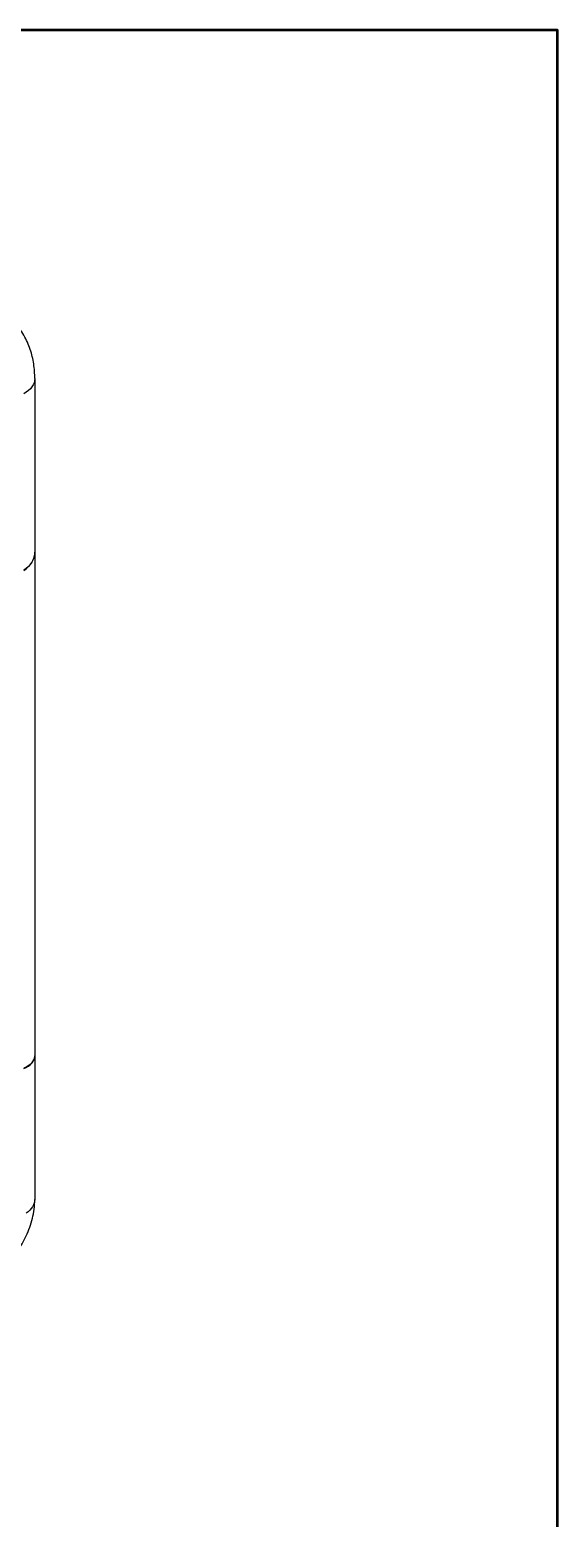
# Model space of a CAD drawing. Header units: millimetres. Extents: x -383313 to -161684, y -117025 to 99224.
# Drawn here: x -333154.9 to -333126.6, y 29536.6 to 29616.5 of the extents above; entities that cross this region are included whole.
import ezdxf

# ---------------------------------------------------------------- set-up
doc = ezdxf.new("R2010")
doc.units = ezdxf.units.MM
doc.header["$MEASUREMENT"] = 0
doc.layers.add('PV-2BB', color=7, linetype='Continuous')

# ---------------------------------------------------------------- blocks, each defined once
blk = doc.blocks.new('*U231')
at = {"layer": 'PV-2BB'}
for p, q in [((1337.023, 61.289, 1398.312), (1335.123, 59.389, 1394.512)), ((1335.118, 59.384, 1394.502), (1329.595, 53.861, 1383.456)), ((1335.106, 59.373, 1394.479), (1335.108, 59.375, 1394.483)), ((1329.59, 53.856, 1383.446), (1328.023, 52.289, 1380.312)), ((1329.596, 53.862, 1383.457), (1329.598, 53.864, 1383.462))]:
    blk.add_line(p, q, dxfattribs=at)
at = {"layer": 'PV-2BB', "extrusion": (0.57735, 0.57735, -0.57735)}
for centre, major_axis, ratio, start_param, end_param in [((1336.316, 61.996, 1398.312), (0.707, -0.707), 0.57735, 0, 0.785398), ((1334.382, 60.062, 1394.444), (0.75, -0.661, 0.088), 0.636966, 0.101831, 0.854246), ((1328.92, 54.601, 1383.521), (0.671, -0.742, -0.071), 0.510483, -0.011282, 0.741134), ((1328.895, 54.575, 1383.47), (0.707, -0.707), 0.57735, 0.018462, 0.032982), ((1327.316, 52.996, 1380.312), (0.707, -0.707), 0.57735, 0, 0.697437)]:
    blk.add_ellipse(centre, major_axis=major_axis, ratio=ratio, start_param=start_param, end_param=end_param, dxfattribs=at)
at = {"layer": 'PV-2BB', "extrusion": (-0.57735, -0.57735, 0.57735)}
for centre, major_axis, ratio, start_param, end_param in [((1334.378, 60.059, 1394.437), (0.75, -0.661, 0.088), 0.636966, -0.854246, -0.101831), ((1334.404, 60.084, 1394.488), (0.707, -0.707), 0.57735, -0.032982, -0.018462), ((1328.917, 54.597, 1383.514), (0.671, -0.742, -0.071), 0.510483, -0.741134, 0.011282)]:
    blk.add_ellipse(centre, major_axis=major_axis, ratio=ratio, start_param=start_param, end_param=end_param, dxfattribs=at)
at = {"layer": 'PV-2BB'}
for points, knots in [([(1337.023, 61.289, 1398.312), (1337.077, 61.343, 1398.419), (1337.124, 61.402, 1398.526), (1337.203, 61.537, 1398.74), (1337.235, 61.611, 1398.846), (1337.279, 61.778, 1399.057), (1337.291, 61.87, 1399.161), (1337.289, 62.072, 1399.361), (1337.274, 62.183, 1399.456), (1337.213, 62.416, 1399.629), (1337.166, 62.54, 1399.705), (1337.104, 62.663, 1399.767)], [3.1415927, 3.1415927, 3.1415927, 3.1415927, 3.2986723, 3.2986723, 3.4557519, 3.4557519, 3.6128316, 3.6128316, 3.7699112, 3.7699112, 3.9269908, 3.9269908, 3.9269908, 3.9269908]), ([(1335.108, 59.375, 1394.483), (1335.112, 59.378, 1394.489), (1335.115, 59.381, 1394.496), (1335.119, 59.385, 1394.504), (1335.12, 59.386, 1394.505), (1335.121, 59.387, 1394.507)], [0.440340209, 0.440340209, 0.440340209, 0.440340209, 0.442718491, 0.442718491, 0.443368834, 0.443368834, 0.443368834, 0.443368834]), ([(1326.316, 52.289, 1378.605), (1326.46, 52.217, 1378.677), (1326.598, 52.165, 1378.763), (1326.863, 52.088, 1378.951), (1326.991, 52.063, 1379.054), (1327.236, 52.039, 1379.275), (1327.353, 52.039, 1379.392), (1327.574, 52.063, 1379.637), (1327.677, 52.088, 1379.765), (1327.866, 52.165, 1380.031), (1327.951, 52.217, 1380.168), (1328.023, 52.289, 1380.312)], [1.570796, 1.570796, 1.570796, 1.570796, 1.884956, 1.884956, 2.199115, 2.199115, 2.513274, 2.513274, 2.827433, 2.827433, 3.141593, 3.141593, 3.141593, 3.141593])]:
    blk.add_open_spline(points, degree=3, knots=knots, dxfattribs=at)
for points in [[(1335.123, 59.389, 1394.512), (1335.118, 59.383, 1394.501), (1335.112, 59.378, 1394.49), (1335.106, 59.373, 1394.479)], [(1329.591, 53.857, 1383.448), (1329.591, 53.857, 1383.447), (1329.59, 53.856, 1383.447), (1329.59, 53.856, 1383.446)], [(1329.593, 53.86, 1383.453), (1329.594, 53.86, 1383.454), (1329.595, 53.861, 1383.456), (1329.596, 53.862, 1383.457)]]:
    blk.add_open_spline(points, degree=3, dxfattribs=at)

msp = doc.modelspace()

# ---------------------------------------------------------------- linework, layer by layer
at = {"lineweight": 50, "ltscale": 100}
msp.add_lwpolyline([(-333227.16919, 29616.54535), (-333126.56596, 29616.54535), (-333126.56596, 29531.09216), (-333227.16919, 29531.09216)], close=True, dxfattribs=at)

# ---------------------------------------------------------------- block references
at = {"layer": 'PV-2BB', "extrusion": (0, 0.816497, 0.57735), "xscale": 2, "yscale": 2, "zscale": 2, "rotation": 225}
msp.add_blockref('*U231', (334958.76074, -15110.79095, 21369.88551), dxfattribs=at)

doc.saveas('drawing.dxf')
